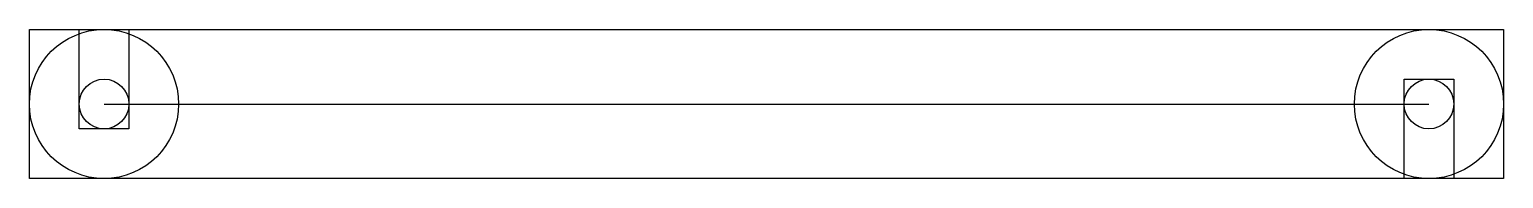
# Model space of a CAD drawing. Header units: millimetres. Extents: x -9 to 169, y -9 to 9.
import ezdxf

# ---------------------------------------------------------------- set-up
doc = ezdxf.new("R2010")
doc.units = ezdxf.units.MM
doc.layers.get('0').update_dxf_attribs({"linetype": 'CONTINUOUS'})

msp = doc.modelspace()

# ---------------------------------------------------------------- linework, layer by layer
msp.add_line((0, 0), (160, 0))
for points in [[(-9, 9), (169, 9), (169, -9), (-9, -9)], [(-3, 9), (3, 9), (3, -3), (-3, -3)], [(157, 3), (163, 3), (163, -9), (157, -9)]]:
    msp.add_lwpolyline(points, close=True)
for centre, radius in [((0, 0), 9), ((160, 0), 9), ((0, 0), 3), ((160, 0), 3)]:
    msp.add_circle(centre, radius)

doc.saveas('drawing.dxf')
